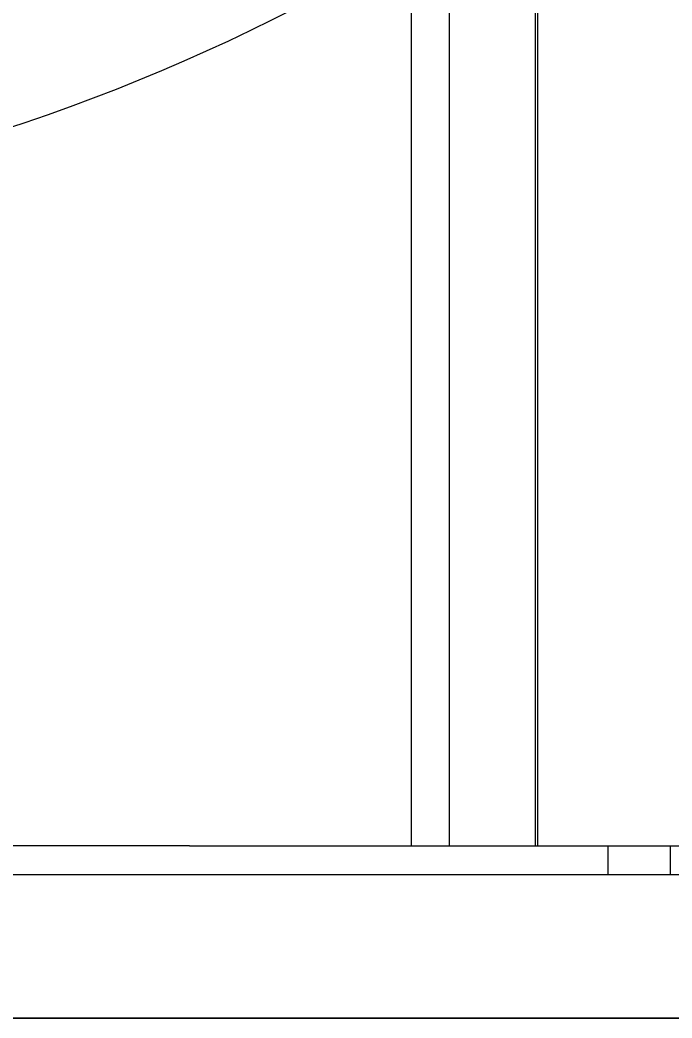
# Model space of a CAD drawing. Extents: x -681219 to -550379, y -242630 to -158199.
# Drawn here: x -602338.5 to -602111.4, y -233556.4 to -233208.6 of the extents above; entities that cross this region are included whole.
import ezdxf

# ---------------------------------------------------------------- set-up
doc = ezdxf.new("R2010")
doc.units = 0
doc.header["$LTSCALE"] = 1000
doc.linetypes.add('DASHED2', pattern=[9.525, 6.35, -3.175])
doc.layers.get('0').update_dxf_attribs({"linetype": 'CONTINUOUS'})
doc.layers.add('interface', color=251, linetype='DASHED2')

# ---------------------------------------------------------------- blocks, each defined once
blk = doc.blocks.new('CYPJ15001B0001XY_A_CYPJ1000_V_1')
at = {"color": 0, "linetype": 'ByBlock', "lineweight": -2}
for p, q in [((715, 449.88), (715, 511.5)), ((725, 449.88), (725, 511.5)), ((775, -447.4), (775, 466.96)), ((715, 428.17), (715, 449.88)), ((725, 449.88), (715, 449.88)), ((725, 428.17), (725, 449.88)), ((715, 282.29), (715, 428.17)), ((725, 428.17), (715, 428.17)), ((725, -428.47), (725, 428.17)), ((715, 403.64), (-578, 403.64)), ((715, 402.87), (-578, 402.87)), ((-532.45, 372.68), (715, 372.68)), ((-536.94, 359.47), (715, 359.47)), ((715, 282.29), (715, -282.29))]:
    blk.add_line(p, q, dxfattribs=at)
at = {"layer": 'interface', "ltscale": 10.848644}
blk.add_line((775, -599.02), (774.94, 599), dxfattribs=at)

msp = doc.modelspace()

# ---------------------------------------------------------------- linework, layer by layer
at = {"color": 4}
msp.add_circle((-602561.7373, -232581.3953), 700, dxfattribs=at)

# ---------------------------------------------------------------- block references
at = {"color": 4, "rotation": 270}
msp.add_blockref('CYPJ15001B0001XY_A_CYPJ1000_V_1', (-602561.7373, -232781.3953), dxfattribs=at)

doc.saveas('drawing.dxf')
